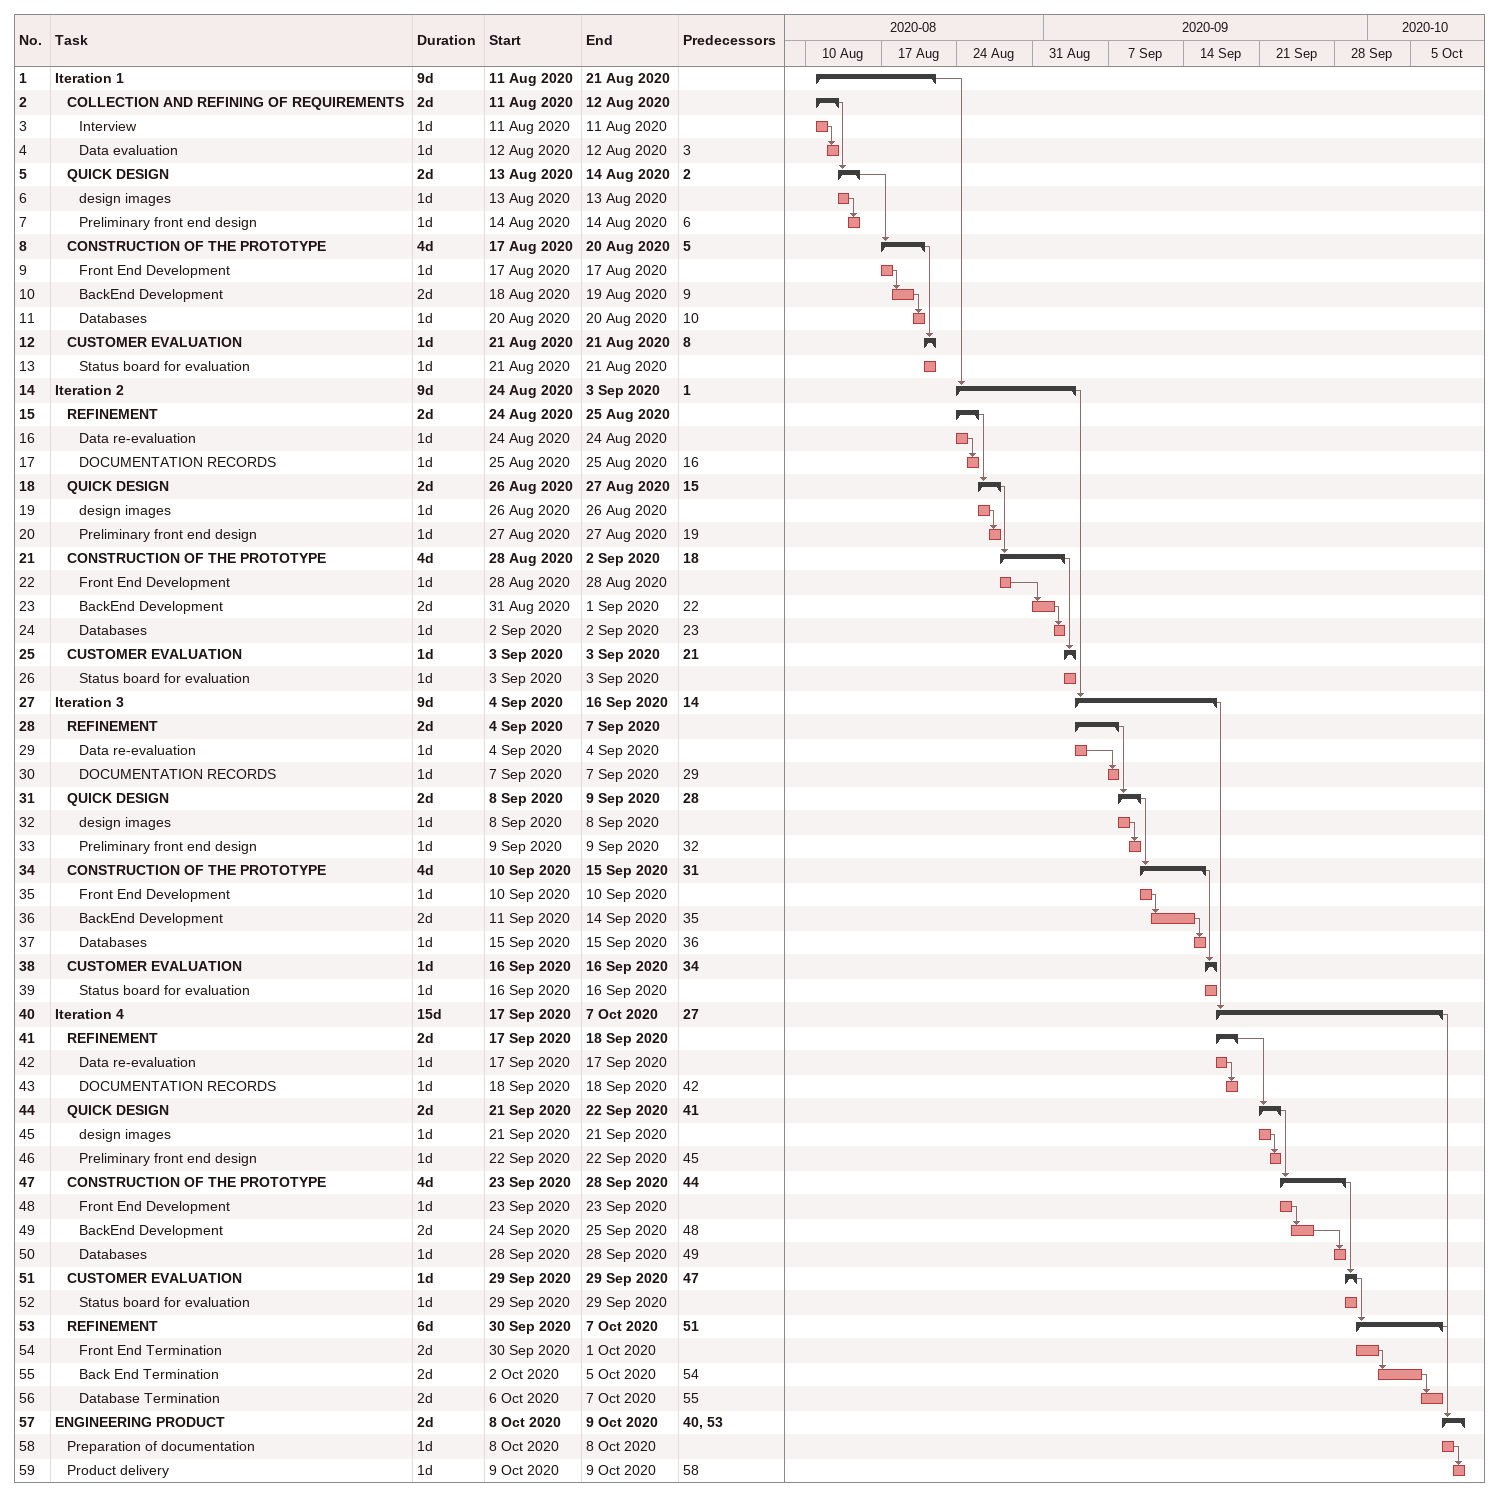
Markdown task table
| ID | Level | Task | Duration | Start | Finish | Predecessors |
|---|---|---|---|---|---|---|
| 1 | 1 | **Iteration 1** | 9d | 2020-08-11 | 2020-08-21 |  |
| 2 | 2 | **COLLECTION AND REFINING OF REQUIREMENTS** | 2d | 2020-08-11 | 2020-08-12 |  |
| 3 | 3 | Interview | 1d | 2020-08-11 | 2020-08-11 |  |
| 4 | 3 | Data evaluation | 1d | 2020-08-12 | 2020-08-12 | 3 |
| 5 | 2 | **QUICK DESIGN** | 2d | 2020-08-13 | 2020-08-14 | 2 |
| 6 | 3 | design images | 1d | 2020-08-13 | 2020-08-13 |  |
| 7 | 3 | Preliminary front end design | 1d | 2020-08-14 | 2020-08-14 | 6 |
| 8 | 2 | **CONSTRUCTION OF THE PROTOTYPE** | 4d | 2020-08-17 | 2020-08-20 | 5 |
| 9 | 3 | Front End Development | 1d | 2020-08-17 | 2020-08-17 |  |
| 10 | 3 | BackEnd Development | 2d | 2020-08-18 | 2020-08-19 | 9 |
| 11 | 3 | Databases | 1d | 2020-08-20 | 2020-08-20 | 10 |
| 12 | 2 | **CUSTOMER EVALUATION** | 1d | 2020-08-21 | 2020-08-21 | 8 |
| 13 | 3 | Status board for evaluation | 1d | 2020-08-21 | 2020-08-21 |  |
| 14 | 1 | **Iteration 2** | 9d | 2020-08-24 | 2020-09-03 | 1 |
| 15 | 2 | **REFINEMENT** | 2d | 2020-08-24 | 2020-08-25 |  |
| 16 | 3 | Data re-evaluation | 1d | 2020-08-24 | 2020-08-24 |  |
| 17 | 3 | DOCUMENTATION RECORDS | 1d | 2020-08-25 | 2020-08-25 | 16 |
| 18 | 2 | **QUICK DESIGN** | 2d | 2020-08-26 | 2020-08-27 | 15 |
| 19 | 3 | design images | 1d | 2020-08-26 | 2020-08-26 |  |
| 20 | 3 | Preliminary front end design | 1d | 2020-08-27 | 2020-08-27 | 19 |
| 21 | 2 | **CONSTRUCTION OF THE PROTOTYPE** | 4d | 2020-08-28 | 2020-09-02 | 18 |
| 22 | 3 | Front End Development | 1d | 2020-08-28 | 2020-08-28 |  |
| 23 | 3 | BackEnd Development | 2d | 2020-08-31 | 2020-09-01 | 22 |
| 24 | 3 | Databases | 1d | 2020-09-02 | 2020-09-02 | 23 |
| 25 | 2 | **CUSTOMER EVALUATION** | 1d | 2020-09-03 | 2020-09-03 | 21 |
| 26 | 3 | Status board for evaluation | 1d | 2020-09-03 | 2020-09-03 |  |
| 27 | 1 | **Iteration 3** | 9d | 2020-09-04 | 2020-09-16 | 14 |
| 28 | 2 | **REFINEMENT** | 2d | 2020-09-04 | 2020-09-07 |  |
| 29 | 3 | Data re-evaluation | 1d | 2020-09-04 | 2020-09-04 |  |
| 30 | 3 | DOCUMENTATION RECORDS | 1d | 2020-09-07 | 2020-09-07 | 29 |
| 31 | 2 | **QUICK DESIGN** | 2d | 2020-09-08 | 2020-09-09 | 28 |
| 32 | 3 | design images | 1d | 2020-09-08 | 2020-09-08 |  |
| 33 | 3 | Preliminary front end design | 1d | 2020-09-09 | 2020-09-09 | 32 |
| 34 | 2 | **CONSTRUCTION OF THE PROTOTYPE** | 4d | 2020-09-10 | 2020-09-15 | 31 |
| 35 | 3 | Front End Development | 1d | 2020-09-10 | 2020-09-10 |  |
| 36 | 3 | BackEnd Development | 2d | 2020-09-11 | 2020-09-14 | 35 |
| 37 | 3 | Databases | 1d | 2020-09-15 | 2020-09-15 | 36 |
| 38 | 2 | **CUSTOMER EVALUATION** | 1d | 2020-09-16 | 2020-09-16 | 34 |
| 39 | 3 | Status board for evaluation | 1d | 2020-09-16 | 2020-09-16 |  |
| 40 | 1 | **Iteration 4** | 15d | 2020-09-17 | 2020-10-07 | 27 |
| 41 | 2 | **REFINEMENT** | 2d | 2020-09-17 | 2020-09-18 |  |
| 42 | 3 | Data re-evaluation | 1d | 2020-09-17 | 2020-09-17 |  |
| 43 | 3 | DOCUMENTATION RECORDS | 1d | 2020-09-18 | 2020-09-18 | 42 |
| 44 | 2 | **QUICK DESIGN** | 2d | 2020-09-21 | 2020-09-22 | 41 |
| 45 | 3 | design images | 1d | 2020-09-21 | 2020-09-21 |  |
| 46 | 3 | Preliminary front end design | 1d | 2020-09-22 | 2020-09-22 | 45 |
| 47 | 2 | **CONSTRUCTION OF THE PROTOTYPE** | 4d | 2020-09-23 | 2020-09-28 | 44 |
| 48 | 3 | Front End Development | 1d | 2020-09-23 | 2020-09-23 |  |
| 49 | 3 | BackEnd Development | 2d | 2020-09-24 | 2020-09-25 | 48 |
| 50 | 3 | Databases | 1d | 2020-09-28 | 2020-09-28 | 49 |
| 51 | 2 | **CUSTOMER EVALUATION** | 1d | 2020-09-29 | 2020-09-29 | 47 |
| 52 | 3 | Status board for evaluation | 1d | 2020-09-29 | 2020-09-29 |  |
| 53 | 2 | **REFINEMENT** | 6d | 2020-09-30 | 2020-10-07 | 51 |
| 54 | 3 | Front End Termination | 2d | 2020-09-30 | 2020-10-01 |  |
| 55 | 3 | Back End Termination | 2d | 2020-10-02 | 2020-10-05 | 54 |
| 56 | 3 | Database Termination | 2d | 2020-10-06 | 2020-10-07 | 55 |
| 57 | 1 | **ENGINEERING PRODUCT** | 2d | 2020-10-08 | 2020-10-09 | 40, 53 |
| 58 | 2 | Preparation of documentation | 1d | 2020-10-08 | 2020-10-08 |  |
| 59 | 2 | Product delivery | 1d | 2020-10-09 | 2020-10-09 | 58 |
